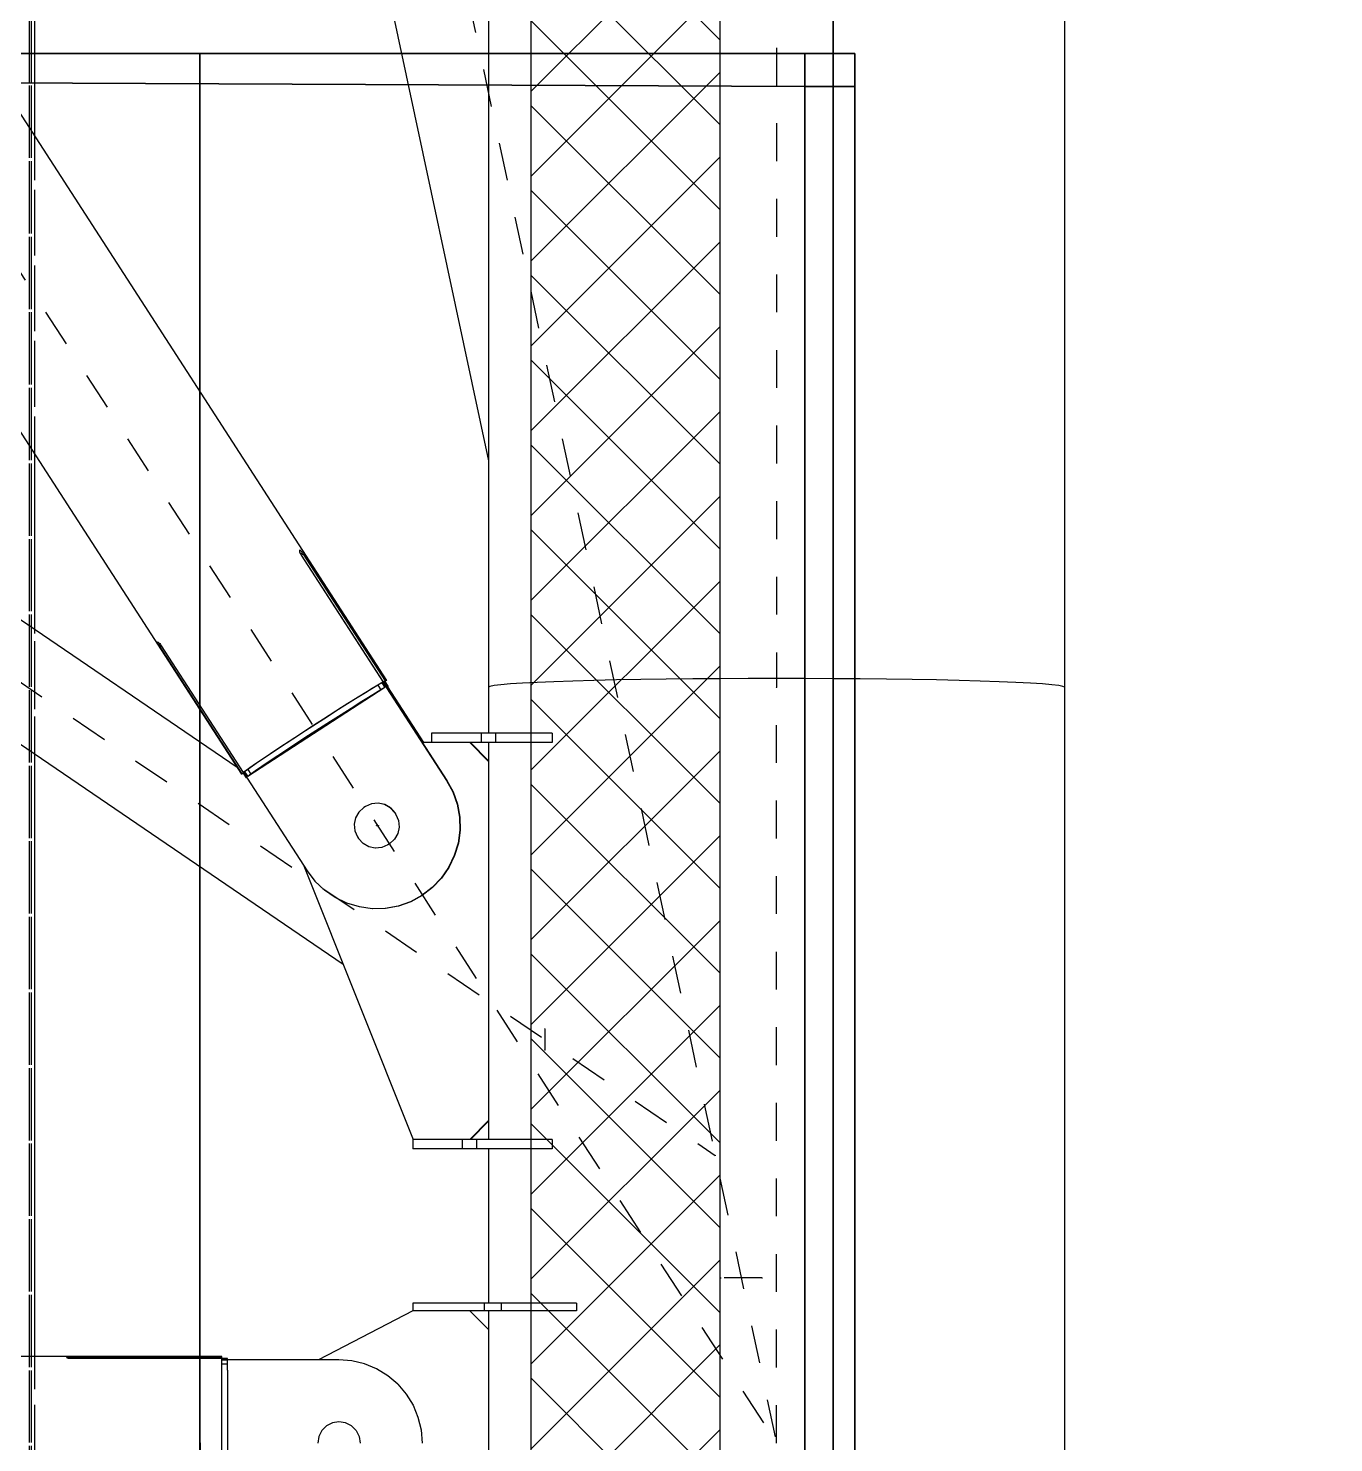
# Model space of a CAD drawing. Header units: millimetres. Extents: x 149919 to 150445, y 136651 to 136866.
# Drawn here: x 150263.533 to 150266.988, y 136758.576 to 136762.319 of the extents above; entities that cross this region are included whole.
import ezdxf

# ---------------------------------------------------------------- set-up
doc = ezdxf.new("R2010")
doc.units = ezdxf.units.MM
doc.header["$LTSCALE"] = 0.25
for name, pattern in [('CENTER', [50.8, 31.75, -6.35, 6.35, -6.35]), ('HIDDEN', [9.525, 6.35, -3.175]), ('XKITLINE00', [0]), ('XKITLINE02', [4, 2, -2])]:
    doc.linetypes.add(name, pattern=pattern)
doc.layers.add('Horizontal Surface', color=7, linetype='Continuous')
doc.layers.add('Wall', color=7, linetype='Continuous')

# ---------------------------------------------------------------- blocks, each defined once
blk = doc.blocks.new('çatıı')
h = blk.add_hatch()
h.set_pattern_fill('ANSI37', color=1, scale=5, style=0)
h.set_pattern_definition([(45, (-69476.393, -4107.69), (-11.2253202, 11.2253202), []), (135, (-69476.393, -4107.69), (-11.2253202, -11.2253202), [])])
h.paths.add_polyline_path([(12355, 11470.27), (12305, 11470.27), (12305, 10170.27), (12355, 10170.27)])
at = {"color": 8, "linetype": 'CENTER'}
for p, q in [((12370, 12689.51), (12370, 11020.27)), ((11840, 11640.27), (12370, 10820.27)), ((12196.41, 11633.65), (12370, 10820.27)), ((11919.38, 11192.24), (12353.76, 10896.35)), ((12370, 10620.27), (12370, 11020.27)), ((12264.21, 10983.64), (12264.6, 10983.64)), ((12308.69, 10929.82), (12308.69, 10924.27)), ((12366.15, 10863.95), (12355.2, 10863.95))]:
    blk.add_line(p, q, dxfattribs=at)
at = {"color": 8, "linetype": 'XKITLINE00'}
for p, q in [((12446.2, 12689.51), (12446.2, 11020.27)), ((12293.8, 11603.4), (12293.8, 11020.27)), ((11986.68, 11455.4), (12266.76, 11022.07)), ((11948.33, 11430.58), (12228.41, 10997.26)), ((12263.87, 11220.42), (12293.8, 11080.2)), ((12227.27, 10999.02), (11971.33, 11173.36)), ((12255.33, 10946.89), (11956.48, 11150.46)), ((12243.75, 11056.48), (12243.74, 11056.32)), ((12243.74, 11056.32), (12243.78, 11056.1)), ((12243.81, 11056.57), (12243.75, 11056.48)), ((12243.78, 11056.1), (12243.87, 11055.83)), ((12243.91, 11056.58), (12243.81, 11056.57)), ((12243.87, 11055.83), (12244.02, 11055.54)), ((12244.03, 11056.47), (12243.92, 11056.57)), ((12244.02, 11055.54), (12244.19, 11055.24)), ((12244.03, 11056.47), (12244.17, 11056.31)), ((12244.54, 11055.82), (12244.04, 11055.49)), ((12244.17, 11056.31), (12244.35, 11056.08)), ((12244.19, 11055.24), (12265.9, 11021.65)), ((12244.73, 11055.52), (12244.23, 11055.2)), ((12244.23, 11055.2), (12282.76, 10995.58)), ((12244.35, 11056.08), (12244.54, 11055.82)), ((12244.54, 11055.82), (12244.73, 11055.52)), ((12244.73, 11055.52), (12266.44, 11021.94)), ((12206.17, 11032.21), (12206.14, 11032.14)), ((12206.14, 11032.12), (12206.2, 11032)), ((12206.26, 11032.22), (12206.17, 11032.21)), ((12206.2, 11032), (12206.31, 11031.8)), ((12206.4, 11032.15), (12206.26, 11032.22)), ((12206.31, 11031.8), (12206.45, 11031.56)), ((12206.57, 11032.01), (12206.4, 11032.15)), ((12206.45, 11031.56), (12206.62, 11031.28)), ((12206.57, 11032.01), (12206.76, 11031.81)), ((12206.99, 11031.52), (12206.62, 11031.28)), ((12206.62, 11031.28), (12206.81, 11030.98)), ((12206.76, 11031.81), (12206.96, 11031.56)), ((12207.19, 11031.23), (12206.81, 11030.98)), ((12206.81, 11030.98), (12228.52, 10997.39)), ((12206.96, 11031.56), (12207.16, 11031.27)), ((12207.16, 11031.27), (12228.87, 10997.68)), ((12266.36, 11020.16), (12230.04, 10996.66)), ((12263.02, 11019.93), (12261.19, 11018.8)), ((12263.79, 11020.41), (12261.75, 11019.17)), ((12264.48, 11020.8), (12263.02, 11019.93)), ((12265.33, 11021.33), (12263.79, 11020.41)), ((12265.54, 11021.42), (12264.48, 11020.8)), ((12264.48, 11020.8), (12265.3, 11019.55)), ((12266.36, 11020.16), (12265.3, 11019.55)), ((12265.9, 11021.65), (12265.33, 11021.33)), ((12265.9, 11021.65), (12265.54, 11021.42)), ((12265.85, 11021.61), (12265.54, 11021.41)), ((12265.54, 11021.42), (12266.36, 11020.16)), ((12265.88, 11021.61), (12265.85, 11021.61)), ((12265.85, 11021.61), (12282.68, 10995.58)), ((12265.87, 11021.63), (12265.88, 11021.61)), ((12266.44, 11021.94), (12265.94, 11021.61)), ((12266.08, 11021.7), (12265.94, 11021.61)), ((12266.25, 11021.78), (12266.08, 11021.7)), ((12266.08, 11021.7), (12266.89, 11020.44)), ((12266.34, 11021.8), (12266.25, 11021.78)), ((12266.25, 11021.78), (12267.06, 11020.52)), ((12266.34, 11021.8), (12267.15, 11020.54)), ((12266.65, 11021.94), (12266.37, 11021.76)), ((12266.76, 11022.07), (12266.44, 11021.94)), ((12266.76, 11022.07), (12266.65, 11021.94)), ((12266.89, 11020.44), (12266.76, 11020.35)), ((12267.1, 11020.44), (12266.82, 11020.26)), ((12267.06, 11020.52), (12266.89, 11020.44)), ((12266.97, 11020.35), (12276.48, 11005.64)), ((12267.03, 11020.4), (12276.57, 11005.64)), ((12267.15, 11020.54), (12267.06, 11020.52)), ((12267.17, 11020.52), (12267.1, 11020.44)), ((12267.15, 11020.54), (12267.17, 11020.52)), ((12294.16, 11020.5), (12293.8, 11020.27)), ((12294.16, 11020.5), (12293.8, 11020.27)), ((12293.8, 11020.27), (12293.8, 11008.13)), ((12295.26, 11020.72), (12294.16, 11020.5)), ((12295.26, 11020.72), (12294.16, 11020.5)), ((12297.07, 11020.94), (12295.26, 11020.72)), ((12297.08, 11020.94), (12295.26, 11020.72)), ((12297.08, 11020.94), (12297.07, 11020.94)), ((12299.6, 11021.16), (12297.08, 11020.94)), ((12299.6, 11021.15), (12297.08, 11020.94)), ((12302.79, 11021.36), (12299.6, 11021.16)), ((12306.64, 11021.55), (12302.79, 11021.36)), ((12311.09, 11021.73), (12306.64, 11021.55)), ((12316.11, 11021.9), (12311.09, 11021.73)), ((12321.65, 11022.05), (12316.11, 11021.9)), ((12327.66, 11022.19), (12321.65, 11022.05)), ((12334.07, 11022.3), (12327.66, 11022.19)), ((12340.83, 11022.4), (12334.07, 11022.3)), ((12347.88, 11022.48), (12340.83, 11022.4)), ((12355.13, 11022.53), (12347.88, 11022.48)), ((12362.53, 11022.56), (12355.13, 11022.53)), ((12370, 11022.58), (12362.53, 11022.56)), ((12377.46, 11022.56), (12370, 11022.58)), ((12384.86, 11022.53), (12377.46, 11022.56)), ((12392.12, 11022.48), (12384.86, 11022.53)), ((12399.16, 11022.4), (12392.12, 11022.48)), ((12405.92, 11022.3), (12399.16, 11022.4)), ((12412.33, 11022.19), (12405.92, 11022.3)), ((12418.34, 11022.05), (12412.33, 11022.19)), ((12423.88, 11021.9), (12418.34, 11022.05)), ((12428.9, 11021.73), (12423.88, 11021.9)), ((12433.35, 11021.55), (12428.9, 11021.73)), ((12437.2, 11021.36), (12433.35, 11021.55)), ((12440.39, 11021.16), (12437.2, 11021.36)), ((12442.91, 11020.94), (12440.39, 11021.16)), ((12442.91, 11020.94), (12440.39, 11021.15)), ((12442.92, 11020.94), (12442.91, 11020.94)), ((12444.73, 11020.72), (12442.91, 11020.94)), ((12444.73, 11020.72), (12442.92, 11020.94)), ((12445.83, 11020.5), (12444.73, 11020.72)), ((12445.83, 11020.5), (12444.73, 11020.72)), ((12446.2, 11020.27), (12445.83, 11020.5)), ((12446.2, 11020.27), (12445.83, 11020.5)), ((12446.2, 11020.27), (12446.2, 10620.27)), ((12256.47, 11015.87), (12253.38, 11013.91)), ((12256.59, 11015.93), (12253.94, 11014.25)), ((12259.29, 11017.64), (12256.47, 11015.87)), ((12259.03, 11017.46), (12256.59, 11015.93)), ((12259.84, 11016.2), (12257.41, 11014.67)), ((12261.19, 11018.8), (12259.03, 11017.46)), ((12261.75, 11019.17), (12259.29, 11017.64)), ((12262, 11017.54), (12259.84, 11016.2)), ((12263.83, 11018.67), (12262, 11017.54)), ((12265.3, 11019.55), (12263.83, 11018.67)), ((12251.14, 11012.46), (12248.25, 11010.61)), ((12253.38, 11013.91), (12250.12, 11011.82)), ((12253.94, 11014.25), (12251.14, 11012.46)), ((12254.75, 11012.99), (12251.95, 11011.2)), ((12257.41, 11014.67), (12254.75, 11012.99)), ((12245.35, 11008.73), (12242.49, 11006.87)), ((12246.78, 11009.67), (12243.46, 11007.51)), ((12248.25, 11010.61), (12245.35, 11008.73)), ((12249.06, 11009.35), (12246.16, 11007.47)), ((12250.12, 11011.82), (12246.78, 11009.67)), ((12251.95, 11011.2), (12249.06, 11009.35)), ((12239.77, 11005.08), (12237.23, 11003.4)), ((12240.27, 11005.42), (12237.3, 11003.46)), ((12242.49, 11006.87), (12239.77, 11005.08)), ((12243.46, 11007.51), (12240.27, 11005.42)), ((12243.31, 11005.61), (12240.58, 11003.82)), ((12246.16, 11007.47), (12243.31, 11005.61)), ((12278.7, 11005.64), (12276.28, 11005.64)), ((12278.7, 11008.14), (12278.7, 11005.64)), ((12310.63, 11008.13), (12278.7, 11008.14)), ((12310.63, 11005.63), (12278.7, 11005.64)), ((12288.81, 11005.63), (12293.79, 11000.65)), ((12288.98, 11005.63), (12293.8, 11000.82)), ((12291.83, 11008.13), (12291.83, 11005.63)), ((12293.8, 11005.63), (12293.8, 10900.63)), ((12295.64, 11008.13), (12295.64, 11005.63)), ((12310.63, 11008.13), (12310.63, 11005.63)), ((12234.64, 11001.69), (12232.38, 11000.16)), ((12234.93, 11001.87), (12232.94, 11000.53)), ((12237.3, 11003.46), (12234.64, 11001.69)), ((12237.23, 11003.4), (12234.93, 11001.87)), ((12238.04, 11002.14), (12235.75, 11000.61)), ((12240.58, 11003.82), (12238.04, 11002.14)), ((12228.72, 10997.39), (12228.41, 10997.26)), ((12228.52, 10997.39), (12228.41, 10997.26)), ((12228.96, 10997.68), (12228.52, 10997.39)), ((12228.86, 10997.48), (12228.72, 10997.39)), ((12228.89, 10997.63), (12228.82, 10997.55)), ((12228.82, 10997.55), (12229.63, 10996.29)), ((12229.29, 10998), (12228.87, 10997.68)), ((12229.23, 10997.92), (12228.87, 10997.68)), ((12228.96, 10997.68), (12228.89, 10997.63)), ((12228.89, 10997.63), (12229.7, 10996.37)), ((12229.23, 10997.91), (12228.93, 10997.72)), ((12228.93, 10997.72), (12245.75, 10971.69)), ((12230.06, 10998.53), (12229.23, 10997.92)), ((12229.23, 10997.92), (12230.04, 10996.66)), ((12230.57, 10998.92), (12229.29, 10998)), ((12230.87, 10997.27), (12230.04, 10996.66)), ((12231.3, 10999.4), (12230.06, 10998.53)), ((12230.06, 10998.53), (12230.87, 10997.27)), ((12232.38, 11000.16), (12230.57, 10998.92)), ((12232.12, 10998.14), (12230.87, 10997.27)), ((12232.94, 11000.53), (12231.3, 10999.4)), ((12233.76, 10999.27), (12232.12, 10998.14)), ((12235.75, 11000.61), (12233.76, 10999.27)), ((12229.7, 10996.37), (12229.63, 10996.29)), ((12229.63, 10996.29), (12229.64, 10996.27)), ((12229.73, 10996.29), (12229.64, 10996.27)), ((12229.77, 10996.42), (12229.7, 10996.37)), ((12229.82, 10996.33), (12229.73, 10996.29)), ((12282.76, 10995.58), (12282.68, 10995.58)), ((12282.68, 10995.58), (12284.32, 10992.55)), ((12282.76, 10995.58), (12284.41, 10992.55)), ((12284.41, 10992.55), (12284.32, 10992.55)), ((12284.32, 10992.55), (12285.46, 10989.29)), ((12284.41, 10992.55), (12285.55, 10989.29)), ((12259.5, 10987.24), (12258.62, 10985.73)), ((12260.8, 10988.41), (12259.5, 10987.24)), ((12261.22, 10988.68), (12260.8, 10988.41)), ((12262.82, 10989.39), (12261.22, 10988.68)), ((12264.56, 10989.57), (12262.82, 10989.39)), ((12264.59, 10989.57), (12264.56, 10989.57)), ((12266.28, 10989.21), (12264.56, 10989.57)), ((12264.59, 10989.57), (12264.57, 10989.57)), ((12266.3, 10989.21), (12264.59, 10989.57)), ((12267.79, 10988.33), (12266.28, 10989.21)), ((12267.82, 10988.33), (12266.3, 10989.21)), ((12267.79, 10988.33), (12268.96, 10987.02)), ((12267.82, 10988.33), (12268.99, 10987.02)), ((12268.99, 10987.02), (12268.96, 10987.02)), ((12268.96, 10987.02), (12269.23, 10986.6)), ((12268.99, 10987.02), (12269.26, 10986.6)), ((12269.26, 10986.6), (12269.23, 10986.6)), ((12269.23, 10986.6), (12269.94, 10985)), ((12269.26, 10986.6), (12269.97, 10985)), ((12285.46, 10989.29), (12286.08, 10985.89)), ((12285.55, 10989.29), (12286.17, 10985.89)), ((12286.08, 10985.89), (12286.17, 10982.44)), ((12286.17, 10985.89), (12286.26, 10982.44)), ((12258.62, 10985.73), (12258.25, 10984.01)), ((12258.25, 10984.01), (12258.43, 10982.27)), ((12258.43, 10982.27), (12259.14, 10980.67)), ((12270.12, 10983.26), (12269.75, 10981.54)), ((12270.15, 10983.26), (12269.78, 10981.54)), ((12269.94, 10985), (12270.12, 10983.26)), ((12269.97, 10985), (12270.15, 10983.26)), ((12286.17, 10982.44), (12285.71, 10979.02)), ((12286.26, 10982.44), (12285.8, 10979.02)), ((12259.14, 10980.67), (12259.41, 10980.25)), ((12259.41, 10980.25), (12260.58, 10978.94)), ((12262.1, 10978.07), (12260.58, 10978.94)), ((12267.15, 10978.59), (12265.55, 10977.88)), ((12267.18, 10978.59), (12265.58, 10977.88)), ((12267.57, 10978.86), (12267.15, 10978.59)), ((12267.18, 10978.59), (12267.15, 10978.59)), ((12267.6, 10978.86), (12267.18, 10978.59)), ((12268.87, 10980.03), (12267.57, 10978.86)), ((12267.6, 10978.86), (12267.57, 10978.86)), ((12268.9, 10980.03), (12267.6, 10978.86)), ((12269.75, 10981.54), (12268.87, 10980.03)), ((12269.78, 10981.54), (12268.9, 10980.03)), ((12285.71, 10979.02), (12284.73, 10975.71)), ((12285.8, 10979.02), (12284.81, 10975.71)), ((12263.81, 10977.7), (12262.1, 10978.07)), ((12265.55, 10977.88), (12263.81, 10977.7)), ((12263.84, 10977.7), (12263.81, 10977.7)), ((12263.84, 10977.7), (12263.83, 10977.7)), ((12265.54, 10977.87), (12263.84, 10977.7)), ((12284.73, 10975.71), (12283.23, 10972.6)), ((12284.81, 10975.71), (12283.32, 10972.6)), ((12244.87, 10973.05), (12273.81, 10900.63)), ((12245.75, 10971.69), (12247.85, 10968.95)), ((12283.23, 10972.6), (12281.28, 10969.76)), ((12283.32, 10972.6), (12281.36, 10969.76)), ((12250.35, 10966.56), (12247.85, 10968.95)), ((12278.9, 10967.26), (12276.15, 10965.16)), ((12278.98, 10967.26), (12276.24, 10965.16)), ((12281.28, 10969.76), (12278.9, 10967.26)), ((12281.36, 10969.76), (12278.98, 10967.26)), ((12253.19, 10964.6), (12250.35, 10966.56)), ((12256.3, 10963.11), (12253.19, 10964.6)), ((12273.12, 10963.52), (12269.87, 10962.37)), ((12273.21, 10963.52), (12269.95, 10962.37)), ((12276.15, 10965.16), (12273.12, 10963.52)), ((12276.24, 10965.16), (12273.21, 10963.52)), ((12259.6, 10962.12), (12256.3, 10963.11)), ((12263.02, 10961.67), (12259.6, 10962.12)), ((12266.47, 10961.75), (12263.02, 10961.67)), ((12263.11, 10961.67), (12263.02, 10961.67)), ((12263.11, 10961.67), (12263.1, 10961.67)), ((12266.56, 10961.75), (12263.11, 10961.67)), ((12269.87, 10962.37), (12266.47, 10961.75)), ((12269.95, 10962.37), (12266.56, 10961.75)), ((12293.79, 10905.62), (12288.8, 10900.63)), ((12293.8, 10905.45), (12288.98, 10900.63)), ((12273.71, 10900.63), (12273.71, 10898.14)), ((12310.63, 10900.63), (12273.71, 10900.63)), ((12286.83, 10900.63), (12286.83, 10898.13)), ((12290.64, 10900.63), (12290.64, 10898.13)), ((12310.63, 10900.63), (12310.63, 10898.13)), ((12310.63, 10898.13), (12273.71, 10898.14)), ((12293.8, 10898.13), (12293.8, 10857.27)), ((12273.76, 10855.26), (12248.81, 10842.27)), ((12317.11, 10857.27), (12273.76, 10857.27)), ((12273.76, 10857.27), (12273.76, 10855.27)), ((12317.11, 10855.27), (12273.76, 10855.27)), ((12288.8, 10855.27), (12293.8, 10850.27)), ((12292.65, 10857.27), (12292.65, 10855.27)), ((12293.8, 10855.27), (12293.8, 10850.27)), ((12297.11, 10857.27), (12297.11, 10855.27)), ((12317.11, 10857.27), (12317.11, 10855.27)), ((12293.8, 10850.27), (12293.8, 10790.27)), ((12223.2, 10843.12), (11986.8, 10843.12)), ((12182.19, 10842.86), (12182.11, 10842.83)), ((12182.11, 10842.83), (12182.11, 10842.8)), ((12182.19, 10842.78), (12182.11, 10842.8)), ((12182.36, 10842.88), (12182.19, 10842.86)), ((12182.36, 10842.71), (12182.19, 10842.78)), ((12182.6, 10842.9), (12182.36, 10842.88)), ((12182.6, 10842.65), (12182.36, 10842.71)), ((12182.89, 10842.91), (12182.6, 10842.9)), ((12182.89, 10842.62), (12182.6, 10842.65)), ((12182.89, 10842.91), (12182.89, 10842.62)), ((12183.2, 10842.91), (12182.89, 10842.91)), ((12183.2, 10842.61), (12182.89, 10842.62)), ((12183.2, 10842.91), (12183.2, 10842.61)), ((12223.2, 10842.91), (12183.2, 10842.91)), ((12223.2, 10842.61), (12183.2, 10842.61)), ((12223.2, 10842.61), (12223.2, 10843.12)), ((12224.7, 10842.62), (12223.2, 10842.62)), ((12223.2, 10798.8), (12223.2, 10842.61)), ((12224.7, 10842.59), (12223.2, 10842.59)), ((12224.7, 10842.49), (12223.2, 10842.49)), ((12254.2, 10842.27), (12223.2, 10842.27)), ((12224.7, 10842.15), (12223.2, 10842.15)), ((12224.7, 10841.13), (12223.2, 10841.13)), ((12224.7, 10842.27), (12224.7, 10842.62)), ((12224.7, 10839.58), (12224.7, 10842.15)), ((12257.64, 10842), (12254.2, 10842.27)), ((12260.99, 10841.2), (12257.64, 10842)), ((12264.18, 10839.88), (12260.99, 10841.2)), ((12224.7, 10839.58), (12224.7, 10798.4)), ((12267.13, 10838.07), (12264.18, 10839.88)), ((12269.75, 10835.83), (12267.13, 10838.07)), ((12269.75, 10835.83), (12271.99, 10833.21)), ((12271.99, 10833.21), (12273.8, 10830.26)), ((12273.8, 10830.26), (12275.12, 10827.07)), ((12252.46, 10825.6), (12250.9, 10824.81)), ((12254.2, 10825.87), (12252.46, 10825.6)), ((12255.93, 10825.6), (12254.2, 10825.87)), ((12257.49, 10824.81), (12255.93, 10825.6)), ((12275.12, 10827.07), (12275.92, 10823.72)), ((12248.87, 10822.01), (12248.6, 10820.27)), ((12249.66, 10823.57), (12248.87, 10822.01)), ((12250.9, 10824.81), (12249.66, 10823.57)), ((12258.73, 10823.57), (12257.49, 10824.81)), ((12258.73, 10823.57), (12259.52, 10822.01)), ((12259.52, 10822.01), (12259.8, 10820.27)), ((12275.92, 10823.72), (12276.2, 10820.27))]:
    blk.add_line(p, q, dxfattribs=at)
at = {"color": 116, "linetype": 'XKITLINE02', "true_color": 0x136734}
for p, q in [((12172.3, 10060.36), (12172.3, 11600.44)), ((12172.84, 10060.36), (12172.84, 11600.44)), ((12173.69, 10060.36), (12173.69, 11600.44)), ((12305, 11470.27), (12305, 10170.27)), ((12355, 11470.27), (12355, 10170.27)), ((12172.3, 10409.49), (12172.3, 11231.06)), ((12172.84, 10409.49), (12172.84, 11231.06)), ((12173.69, 10474.48), (12173.69, 11231.06)), ((12173.69, 11081.92), (12173.69, 11166.07)), ((12173.69, 11002.5), (12173.69, 11035.52)), ((12173.69, 10797.42), (12173.69, 10843.12))]:
    blk.add_line(p, q, dxfattribs=at)
at = {"color": 116, "linetype": 'HIDDEN', "true_color": 0x136734}
for p, q in [((12305, 11470.27), (12305, 10170.27)), ((12355, 11470.27), (12355, 10170.27))]:
    blk.add_line(p, q, dxfattribs=at)
at = {"color": 1}
for p, q in [((12305, 11470.27), (12305, 10170.27)), ((12355, 11470.27), (12355, 10170.27))]:
    blk.add_line(p, q, dxfattribs=at)
at = {"color": 7, "linetype": 'XKITLINE00'}
for p, q in [((12173.69, 11166.07), (12173.69, 11231.06)), ((12173.69, 11035.52), (12173.69, 11081.92)), ((12173.69, 10843.12), (12173.69, 11002.5))]:
    blk.add_line(p, q, dxfattribs=at)
at = {"color": 8, "linetype": 'XKITLINE00'}
for centre in [(12370, 11020.27), (12370, 11020.27), (12264.21, 10983.64), (12264.6, 10983.64), (12308.69, 10929.82), (12308.69, 10924.27), (12353.76, 10896.35), (12355.2, 10863.95), (12366.15, 10863.95)]:
    blk.add_circle(centre, 0.05, dxfattribs=at)

msp = doc.modelspace()

# ---------------------------------------------------------------- linework, layer by layer
at = {"layer": 'Horizontal Surface', "color": 54}
for points in [[(150265.5881, 136762.1648, 0.2), (150265.5881, 136762.2521, 0.2), (150263.4555, 136762.2521, 0.2), (150263.4555, 136762.1744, 0.2)], [(150263.4559, 136754.8995, 0.2), (150263.4555, 136762.2521, 0.2), (150263.9876, 136762.2521, 2.35), (150263.9883, 136754.8995, 2.35)], [(150263.9876, 136754.8995, 2.35), (150263.9869, 136762.2521, 2.35), (150265.5875, 136762.2521, 2.75), (150265.5881, 136754.8995, 2.75)], [(150265.5881, 136754.8995, 2.65), (150265.7208, 136754.8995, 2.65), (150265.7208, 136762.2521, 2.65), (150265.5881, 136762.2521, 2.65)], [(150265.5881, 136754.8995, 2.75), (150265.7208, 136754.8995, 2.75), (150265.7208, 136762.2521, 2.75), (150265.5881, 136762.2521, 2.75)]]:
    msp.add_polyline3d(points, close=True, dxfattribs=at)

# ---------------------------------------------------------------- block references
at = {"xscale": 0.009999943142843078, "yscale": 0.009999943142843078, "zscale": 0.009999943142843078}
msp.add_blockref('çatıı', (150141.8141, 136650.3731), dxfattribs=at)

# ---------------------------------------------------------------- meshes
at = {"layer": 'Wall'}
mesh = msp.add_polyface(dxfattribs=at)
corners = [(150370.6634, 136778.7344), (150370.6634, 136778.7344, 0.2), (150370.6634, 136724.5744), (150370.6634, 136724.5744, 0.2), (150265.6634, 136724.5744), (150265.6634, 136724.5744, 0.2), (150265.6634, 136792.5744), (150265.6634, 136792.5744, 0.2), (150370.6634, 136792.5744), (150370.6634, 136792.5744, 0.2), (150370.6634, 136778.7344), (150370.6634, 136778.7344, 0.2)]
mesh.append_faces([[corners[k] for k in face] for face in [(0, 1, 3, 2), (2, 3, 5, 4), (4, 5, 7, 6), (6, 7, 9, 8), (8, 9, 11, 10)]], dxfattribs={"color": 7})
mesh = msp.add_polyface(dxfattribs=at)
corners = [(150265.6634, 136738.4144), (150265.6634, 136738.4144, 0.2), (150282.1634, 136738.4144), (150282.1634, 136738.4144, 0.2), (150282.1634, 136751.2619), (150282.1634, 136751.2619, 0.2), (150283.5634, 136752.5654), (150283.5634, 136752.5654, 0.2), (150284.6621, 136754.1313), (150284.6621, 136754.1313, 0.2), (150285.4109, 136755.8913), (150285.4109, 136755.8913, 0.2), (150285.7784, 136757.7688), (150285.7784, 136757.7688, 0.2), (150285.7459, 136759.6813), (150285.7459, 136759.6813, 0.2), (150285.3184, 136761.5457), (150285.3184, 136761.5457, 0.2), (150284.5109, 136763.2801), (150284.5109, 136763.2801, 0.2), (150283.3609, 136764.8088), (150283.3609, 136764.8088, 0.2), (150282.1634, 136765.8869), (150282.1634, 136765.8869, 0.2), (150282.1634, 136778.7344), (150282.1634, 136778.7344, 0.2), (150265.6634, 136778.7344), (150265.6634, 136778.7344, 0.2)]
mesh.append_faces([[corners[k] for k in face] for face in [(0, 1, 3, 2), (2, 3, 5, 4), (4, 5, 7, 6), (6, 7, 9, 8), (8, 9, 11, 10), (10, 11, 13, 12), (12, 13, 15, 14), (14, 15, 17, 16), (16, 17, 19, 18), (18, 19, 21, 20), (20, 21, 23, 22), (22, 23, 25, 24), (24, 25, 27, 26)]], dxfattribs={"color": 7})
mesh = msp.add_polyface(dxfattribs=at)
corners = [(150265.6634, 136749.4144), (150265.6634, 136749.4144, 0.2), (150271.1634, 136749.4144), (150271.1634, 136749.4144, 0.2), (150271.1634, 136767.7344), (150271.1634, 136767.7344, 0.2), (150265.6634, 136767.7344), (150265.6634, 136767.7344, 0.2)]
mesh.append_faces([[corners[k] for k in face] for face in [(0, 1, 3, 2), (2, 3, 5, 4), (4, 5, 7, 6)]], dxfattribs={"color": 7})
mesh = msp.add_polyface(dxfattribs=at)
corners = [(150263.4555, 136762.2521), (150263.4555, 136762.2521, 0.2), (150265.5881, 136762.2521), (150265.5881, 136762.2521, 0.2)]
mesh.append_faces([[corners[k] for k in face] for face in [(0, 1, 3, 2)]], dxfattribs={"color": 54})
mesh = msp.add_polyface(dxfattribs=at)
corners = [(150263.4555, 136762.2521, 0.2), (150263.4555, 136762.2521, 0.2), (150263.9876, 136762.2521, 0.2), (150263.9876, 136762.2521, 2.35)]
mesh.append_faces([[corners[k] for k in face] for face in [(0, 1, 3, 2)]], dxfattribs={"color": 54})
mesh = msp.add_polyface(dxfattribs=at)
corners = [(150263.9876, 136762.2521, 0.2), (150263.9876, 136762.2521, 2.35), (150265.5881, 136762.2521, 0.2), (150265.5881, 136762.2521, 2.75)]
mesh.append_faces([[corners[k] for k in face] for face in [(0, 1, 3, 2)]], dxfattribs={"color": 54})
mesh = msp.add_polyface(dxfattribs=at)
corners = [(150265.5881, 136762.2521), (150265.5881, 136762.2521, 2.75), (150265.7208, 136762.2521), (150265.7208, 136762.2521, 2.75)]
mesh.append_faces([[corners[k] for k in face] for face in [(0, 1, 3, 2)]], dxfattribs={"color": 54})
mesh = msp.add_polyface(dxfattribs=at)
corners = [(150265.5881, 136754.8995, 2.65), (150265.5881, 136754.8995, 2.75), (150265.5881, 136762.2521, 2.65), (150265.5881, 136762.2521, 2.75)]
mesh.append_faces([[corners[k] for k in face] for face in [(0, 1, 3, 2)]], dxfattribs={"color": 54})
mesh = msp.add_polyface(dxfattribs=at)
corners = [(150265.5881, 136762.1648), (150265.5881, 136762.1648, 2.65), (150265.5881, 136762.2521), (150265.5881, 136762.2521, 2.65)]
mesh.append_faces([[corners[k] for k in face] for face in [(0, 1, 3, 2)]], dxfattribs={"color": 54})
mesh = msp.add_polyface(dxfattribs=at)
corners = [(150265.7208, 136762.2521, 2.65), (150265.7208, 136762.2521, 2.75), (150265.7208, 136754.8995, 2.65), (150265.7208, 136754.8995, 2.75)]
mesh.append_faces([[corners[k] for k in face] for face in [(0, 1, 3, 2)]], dxfattribs={"color": 54})
mesh = msp.add_polyface(dxfattribs=at)
corners = [(150265.7208, 136762.1648), (150265.7208, 136762.1648, 2.65), (150265.7208, 136762.2521), (150265.7208, 136762.2521, 2.65)]
mesh.append_faces([[corners[k] for k in face] for face in [(0, 1, 3, 2)]], dxfattribs={"color": 54})
mesh = msp.add_polyface(dxfattribs=at)
corners = [(150265.5881, 136762.1648), (150265.5881, 136762.1648, 0.2), (150263.4555, 136762.1744), (150263.4555, 136762.1744, 0.2)]
mesh.append_faces([[corners[k] for k in face] for face in [(0, 1, 3, 2)]], dxfattribs={"color": 54})
mesh = msp.add_polyface(dxfattribs=at)
corners = [(150265.5881, 136762.1648), (150265.5881, 136762.1648, 2.65), (150265.7208, 136762.1648), (150265.7208, 136762.1648, 2.65)]
mesh.append_faces([[corners[k] for k in face] for face in [(0, 1, 3, 2)]], dxfattribs={"color": 54})

doc.saveas('drawing.dxf')
